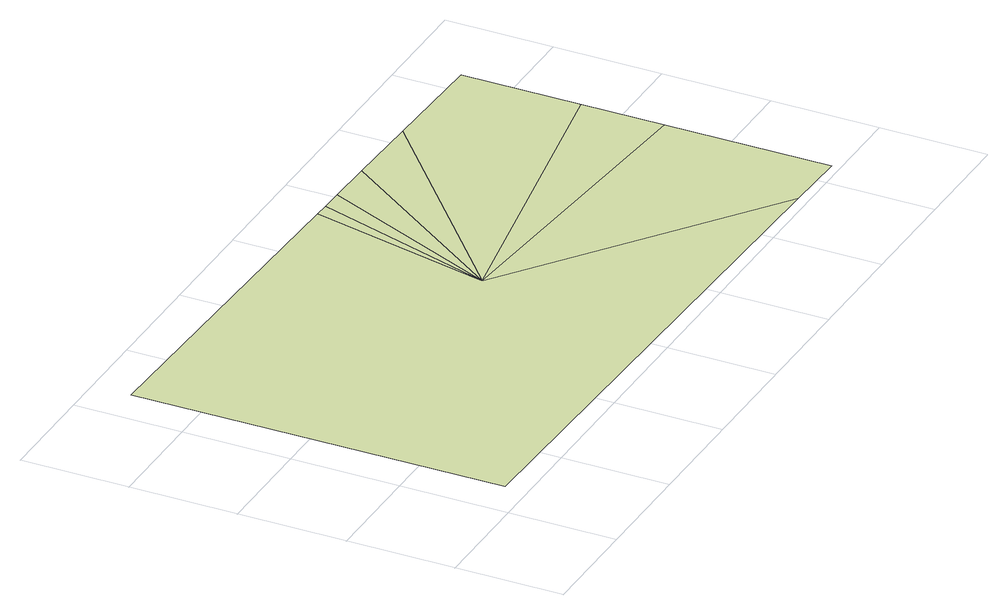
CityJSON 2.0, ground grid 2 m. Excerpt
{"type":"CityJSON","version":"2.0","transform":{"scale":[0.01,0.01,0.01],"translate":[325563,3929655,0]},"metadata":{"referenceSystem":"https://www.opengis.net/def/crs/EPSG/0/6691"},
"CityObjects":{
"landuse1":{"type":"LandUse","attributes":{"class":"214","LandUseDetailAttribute.orgLandUse":"21300","LandUseDetailAttribute.prefecture":"14","LandUseDetailAttribute.city":"14150","LandUseDetailAttribute.note":"都道府県","LandUseDetailAttribute.surveyYear":2015},"geometry":[{"type":"MultiSurface","lod":"1","boundaries":[[[0,1,2,3,4]]]}]},
"landuse2":{"type":"LandUse","attributes":{"class":"214","LandUseDetailAttribute.orgLandUse":"21300","LandUseDetailAttribute.prefecture":"14","LandUseDetailAttribute.city":"14150","LandUseDetailAttribute.note":"都道府県","LandUseDetailAttribute.surveyYear":2015},"geometry":[{"type":"MultiSurface","lod":"1","boundaries":[[[4,3,5]]]}]},
"landuse3":{"type":"LandUse","attributes":{"class":"214","LandUseDetailAttribute.orgLandUse":"21300","LandUseDetailAttribute.prefecture":"14","LandUseDetailAttribute.city":"14150","LandUseDetailAttribute.note":"都道府県","LandUseDetailAttribute.surveyYear":2015},"geometry":[{"type":"MultiSurface","lod":"1","boundaries":[[[5,3,6]]]}]},
"landuse4":{"type":"LandUse","attributes":{"class":"214","LandUseDetailAttribute.orgLandUse":"21300","LandUseDetailAttribute.prefecture":"14","LandUseDetailAttribute.city":"14150","LandUseDetailAttribute.note":"都道府県","LandUseDetailAttribute.surveyYear":2015},"geometry":[{"type":"MultiSurface","lod":"1","boundaries":[[[6,3,7]]]}]},
"landuse5":{"type":"LandUse","attributes":{"class":"214","LandUseDetailAttribute.orgLandUse":"21300","LandUseDetailAttribute.prefecture":"14","LandUseDetailAttribute.city":"14150","LandUseDetailAttribute.note":"都道府県","LandUseDetailAttribute.surveyYear":2015},"geometry":[{"type":"MultiSurface","lod":"1","boundaries":[[[7,3,8]]]}]},
"landuse6":{"type":"LandUse","attributes":{"class":"214","LandUseDetailAttribute.orgLandUse":"21300","LandUseDetailAttribute.prefecture":"14","LandUseDetailAttribute.city":"14150","LandUseDetailAttribute.note":"都道府県","LandUseDetailAttribute.surveyYear":2015},"geometry":[{"type":"MultiSurface","lod":"1","boundaries":[[[3,2,9,10]]]}]},
"landuse7":{"type":"LandUse","attributes":{"class":"214","LandUseDetailAttribute.orgLandUse":"21300","LandUseDetailAttribute.prefecture":"14","LandUseDetailAttribute.city":"14150","LandUseDetailAttribute.note":"都道府県","LandUseDetailAttribute.surveyYear":2015},"geometry":[{"type":"MultiSurface","lod":"1","boundaries":[[[11,3,10]]]}]},
"landuse8":{"type":"LandUse","attributes":{"class":"214","LandUseDetailAttribute.orgLandUse":"21300","LandUseDetailAttribute.prefecture":"14","LandUseDetailAttribute.city":"14150","LandUseDetailAttribute.note":"都道府県","LandUseDetailAttribute.surveyYear":2015},"geometry":[{"type":"MultiSurface","lod":"1","boundaries":[[[12,8,3,11]]]}]}
},
"vertices":[
[73,729,0],[77,42,0],[1134,19,0],[663,371,0],[739,711,0],
[767,710,0],
[809,709,0],
[897,707,0],
[1044,703,0],
[1254,16,0],[1252,323,0],
[1252,476,0],
[1251,697,0]
]}
